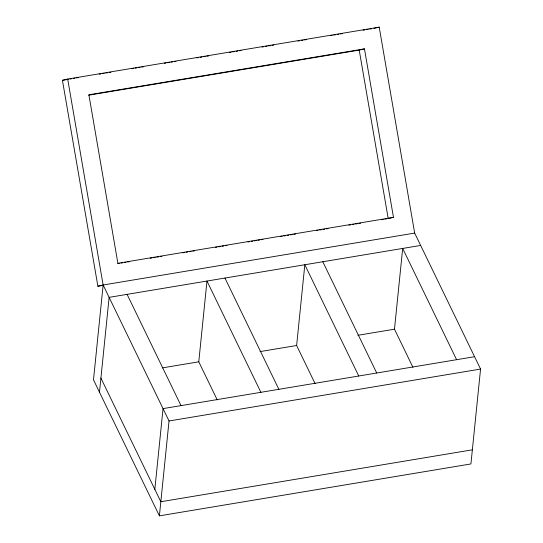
<?xml version="1.0" encoding="UTF-8"?>
<svg xmlns="http://www.w3.org/2000/svg" width="543" height="543" viewBox="0 0 543 543"><rect width="100%" height="100%" fill="white"/><g stroke="black" fill="none" stroke-linecap="round" stroke-linejoin="round"><path stroke-width="0.81" d="M67.685 79.061L103.129 284.994L93.498 379.862L159.398 515.85L470.93 463.939L480.562 369.064L414.669 233.083L379.218 27.15L67.685 79.061L62.438 80.303L97.883 286.229L103.727 285.258M99.484 392.229L109.123 297.354L420.655 245.443M154.836 489.372L163.043 408.614L474.575 356.703M159.398 515.85L169.029 420.981L103.129 284.994L97.883 286.229M217.241 399.913L198.772 361.808L206.978 281.05L260.891 392.311M315.089 383.602L296.627 345.504L304.827 264.746L358.747 376.007M412.945 367.299L394.483 329.194L402.682 248.436L456.602 359.697M373.971 28.385L379.218 27.15M359.215 50.105L364.468 48.863L393.471 217.356L388.218 218.591L359.215 50.105L88.645 95.195M62.438 80.303L68.282 79.326M69.952 79.047L71.622 78.769M73.291 78.491L74.961 78.212M76.631 77.934L78.307 77.656M99.186 74.174L100.855 73.896M102.525 73.617L104.195 73.339M105.865 73.061L107.534 72.782M109.204 72.504L110.881 72.226M131.759 68.751L133.429 68.472M135.098 68.194L136.768 67.916M138.438 67.637L140.108 67.359M141.777 67.081L143.454 66.803M164.332 63.321L166.002 63.042M167.672 62.764L169.341 62.486M171.011 62.207L172.681 61.929M174.351 61.651L176.027 61.373M196.905 57.891L198.575 57.612M200.245 57.334L201.915 57.056M203.584 56.777L205.254 56.499M206.924 56.221L208.6 55.943M229.479 52.467L231.148 52.189M232.818 51.911L234.488 51.633M236.157 51.354L237.827 51.076M239.497 50.798L241.173 50.519M262.052 47.037L263.722 46.759M265.391 46.481L267.061 46.203M268.731 45.924L270.4 45.646M272.07 45.368L273.747 45.089M297.964 41.051L299.634 40.773M301.304 40.494L302.974 40.216M304.643 39.938L306.32 39.659M330.538 35.628L332.207 35.349M333.877 35.071L335.547 34.793M337.217 34.514L338.893 34.236M340.563 33.958L342.233 33.68M363.111 30.198L364.781 29.919M366.45 29.641L368.12 29.363M369.79 29.084L371.466 28.806M364.468 48.863L88.882 94.787L117.885 263.28L393.471 217.356M117.641 263.681L119.317 263.403M120.987 263.124L122.657 262.846M124.327 262.568L125.996 262.289M127.666 262.011L129.336 261.733M150.214 258.251L151.884 257.973M153.554 257.694L155.223 257.416M156.893 257.138L158.563 256.859M160.233 256.581L161.902 256.303M182.781 252.828L184.45 252.549M186.12 252.271L187.797 251.993M189.466 251.714L191.136 251.436M192.806 251.158L194.475 250.88M215.354 247.398L217.024 247.119M218.693 246.841L220.363 246.563M222.033 246.284L223.702 246.006M225.372 245.728L227.042 245.45M247.92 241.974L249.59 241.696M251.26 241.418L252.929 241.14M254.599 240.854L256.276 240.576M257.945 240.298L259.615 240.02M261.285 239.741L262.955 239.463M280.493 236.544L282.163 236.266M283.833 235.988L285.503 235.71M287.172 235.431L288.842 235.153M290.512 234.875L292.182 234.596M293.851 234.318L295.521 234.04M316.399 230.558L318.069 230.28M319.739 230.001L321.408 229.723M323.078 229.445L324.755 229.166M326.424 228.888L328.094 228.61M348.973 225.135L350.642 224.856M352.312 224.578L353.982 224.3M355.651 224.021L357.321 223.743M358.991 223.465L360.661 223.187M381.539 219.705L383.209 219.426M384.878 219.148L386.548 218.87M103.129 284.994L414.669 233.083M162.16 367.91L198.772 361.808M260.016 351.599L296.627 345.504M357.871 335.296L394.483 329.194M169.029 420.981L480.562 369.064M472.362 449.821L160.83 501.739L100.923 378.111M322.8 261.746L376.72 373.007M224.951 278.057L278.864 389.317M127.096 294.36L181.016 405.621"/></g></svg>
